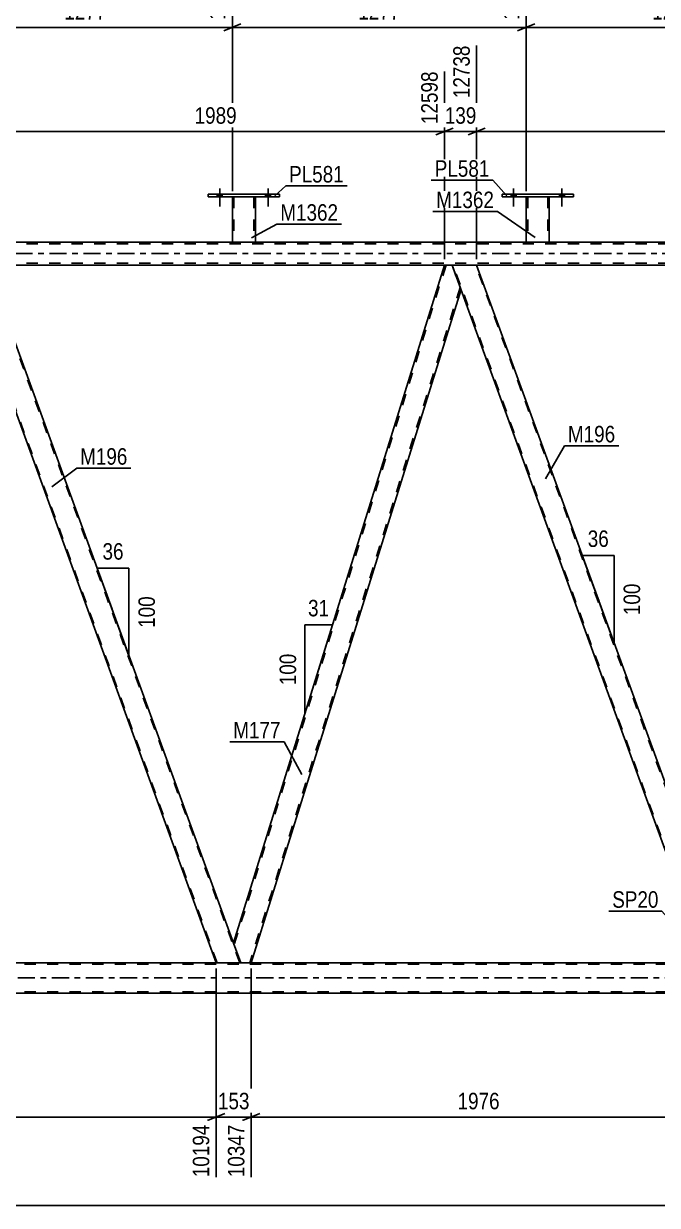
# Model space of a CAD drawing. Header units: millimetres. Extents: x -86 to 755, y -439 to 155.
# Drawn here: x 411.4 to 521.5, y -165.4 to 40 of the extents above; entities that cross this region are included whole.
import ezdxf

# ---------------------------------------------------------------- set-up
doc = ezdxf.new("R2010")
doc.units = ezdxf.units.MM
doc.linetypes.add('DXK_LINE_DOT2', pattern=[3.9198, 1.9599, -1.9599])
doc.linetypes.add('DXK_LINE_DOT3', pattern=[5.9187, 2.979, -0.9799, 0.9799, -0.9799])
doc.styles.add('Arial Narrow', font='ARIALN.TTF', dxfattribs={"height": 0.2})

# ---------------------------------------------------------------- blocks, each defined once
blk = doc.blocks.new('Part-814185138-3582 - 3452')
at = {"color": 2, "linetype": 'Continuous'}
for p, q in [((498.76, 9.84), (498.76, 2)), ((502.76, 9.84), (502.76, 2)), ((498.76, 2), (502.76, 2))]:
    blk.add_line(p, q, dxfattribs=at)
at = {"color": 7, "linetype": 'DXK_LINE_DOT2'}
for p, q in [((498.76, 9.84), (502.76, 9.84)), ((498.76, 9.84), (498.76, 9.84)), ((498.76, 9.84), (498.76, 9.84)), ((499, 9.84), (499, 2)), ((502.52, 9.84), (502.52, 2)), ((502.76, 9.84), (502.76, 9.84)), ((502.76, 9.84), (502.76, 9.84)), ((502.46, 2), (502.5, 2)), ((502.46, 2), (502.5, 2)), ((502.5, 2), (502.52, 2)), ((502.5, 2), (502.52, 2))]:
    blk.add_line(p, q, dxfattribs=at)
blk = doc.blocks.new('Bolt-814185138-3468 - 3452')
at = {"linetype": 'Continuous'}
for points in [[(496.12, 9.84), (497, 9.84), (497, 10.32), (496.12, 10.32)], [(504.52, 9.84), (505.4, 9.84), (505.4, 10.32), (504.52, 10.32)]]:
    blk.add_hatch(color=1, dxfattribs=at).paths.add_polyline_path(points)
at = {"color": 1, "linetype": 'Continuous'}
for p, q in [((496.12, 10.32), (496.12, 9.84)), ((496.56, 11.32), (496.56, 8.2)), ((497, 10.32), (497, 9.84)), ((504.52, 10.32), (504.52, 9.84)), ((504.96, 11.32), (504.96, 8.2)), ((505.4, 10.32), (505.4, 9.84))]:
    blk.add_line(p, q, dxfattribs=at)
blk = doc.blocks.new('Bolt-814185138-3469 - 3452')
at = {"linetype": 'Continuous'}
for points in [[(496.12, 9.84), (497, 9.84), (497, 10.32), (496.12, 10.32)], [(504.52, 9.84), (505.4, 9.84), (505.4, 10.32), (504.52, 10.32)]]:
    blk.add_hatch(color=1, dxfattribs=at).paths.add_polyline_path(points)
at = {"color": 1, "linetype": 'Continuous'}
for p, q in [((496.12, 10.32), (496.12, 9.84)), ((496.56, 11.32), (496.56, 8.2)), ((497, 10.32), (497, 9.84)), ((504.52, 10.32), (504.52, 9.84)), ((504.96, 11.32), (504.96, 8.2)), ((505.4, 10.32), (505.4, 9.84))]:
    blk.add_line(p, q, dxfattribs=at)
blk = doc.blocks.new('Bolt-814185138-3470 - 3452')
at = {"linetype": 'Continuous'}
for points in [[(445.03, 9.84), (445.91, 9.84), (445.91, 10.32), (445.03, 10.32)], [(453.43, 9.84), (454.31, 9.84), (454.31, 10.32), (453.43, 10.32)]]:
    blk.add_hatch(color=1, dxfattribs=at).paths.add_polyline_path(points)
at = {"color": 1, "linetype": 'Continuous'}
for p, q in [((445.03, 10.32), (445.03, 9.84)), ((445.47, 11.32), (445.47, 8.2)), ((445.91, 10.32), (445.91, 9.84)), ((453.43, 10.32), (453.43, 9.84)), ((453.87, 11.32), (453.87, 8.2)), ((454.31, 10.32), (454.31, 9.84))]:
    blk.add_line(p, q, dxfattribs=at)
blk = doc.blocks.new('Part-814185138-3587 - 3452')
at = {"color": 2, "linetype": 'Continuous'}
for p, q in [((443.47, 10.32), (443.47, 9.84)), ((455.87, 10.32), (443.47, 10.32)), ((455.87, 9.84), (455.87, 10.32)), ((443.47, 9.84), (455.87, 9.84))]:
    blk.add_line(p, q, dxfattribs=at)
blk = doc.blocks.new('Bolt-814185138-3471 - 3452')
at = {"linetype": 'Continuous'}
for points in [[(445.03, 9.84), (445.91, 9.84), (445.91, 10.32), (445.03, 10.32)], [(453.43, 9.84), (454.31, 9.84), (454.31, 10.32), (453.43, 10.32)]]:
    blk.add_hatch(color=1, dxfattribs=at).paths.add_polyline_path(points)
at = {"color": 1, "linetype": 'Continuous'}
for p, q in [((445.03, 10.32), (445.03, 9.84)), ((445.47, 11.32), (445.47, 8.2)), ((445.91, 10.32), (445.91, 9.84)), ((453.43, 10.32), (453.43, 9.84)), ((453.87, 11.32), (453.87, 8.2)), ((454.31, 10.32), (454.31, 9.84))]:
    blk.add_line(p, q, dxfattribs=at)
blk = doc.blocks.new('Part-814185138-3577 - 3452')
at = {"color": 2, "linetype": 'Continuous'}
for p, q in [((494.56, 10.32), (494.56, 9.84)), ((506.96, 10.32), (494.56, 10.32)), ((506.96, 9.84), (506.96, 10.32)), ((494.56, 9.84), (506.96, 9.84))]:
    blk.add_line(p, q, dxfattribs=at)
blk = doc.blocks.new('Part-814185138-3592 - 3452')
at = {"color": 2, "linetype": 'Continuous'}
for p, q in [((447.67, 9.84), (447.67, 2)), ((451.67, 9.84), (451.67, 2)), ((447.67, 2), (451.67, 2))]:
    blk.add_line(p, q, dxfattribs=at)
at = {"color": 7, "linetype": 'DXK_LINE_DOT2'}
for p, q in [((447.67, 9.84), (451.67, 9.84)), ((447.67, 9.84), (447.67, 9.84)), ((447.67, 9.84), (447.67, 9.84)), ((447.91, 9.84), (447.91, 2)), ((451.43, 9.84), (451.43, 2)), ((451.67, 9.84), (451.67, 9.84)), ((451.67, 9.84), (451.67, 9.84)), ((451.38, 2), (451.42, 2)), ((451.38, 2), (451.42, 2)), ((451.42, 2), (451.43, 2)), ((451.42, 2), (451.43, 2))]:
    blk.add_line(p, q, dxfattribs=at)
blk = doc.blocks.new('Part-814185138-3668 - 3452')
at = {"color": 2, "linetype": 'Continuous'}
for p, q in [((490.13, -2), (485.87, -2)), ((532.5, -118.4), (490.13, -2)), ((528.24, -118.4), (487.4, -6.2))]:
    blk.add_line(p, q, dxfattribs=at)
at = {"color": 7, "linetype": 'DXK_LINE_DOT2'}
for p, q in [((485.87, -2), (487.4, -6.2)), ((530.17, -123.22), (486.05, -2)), ((534.08, -123.22), (489.96, -2)), ((530, -123.22), (528.24, -118.4)), ((534.25, -123.22), (532.5, -118.4)), ((534.25, -123.22), (530, -123.22))]:
    blk.add_line(p, q, dxfattribs=at)
blk = doc.blocks.new('Part-814185138-3698 - 3452')
at = {"color": 2, "linetype": 'Continuous'}
for p, q in [((484.56, -2), (447.85, -119.75)), ((485.87, -2), (484.56, -2)), ((487.4, -6.2), (485.87, -2)), ((487.42, -6.25), (450.96, -123.22)), ((449.12, -123.22), (447.87, -119.8))]:
    blk.add_line(p, q, dxfattribs=at)
at = {"color": 7, "linetype": 'DXK_LINE_DOT2'}
for p, q in [((484.81, -2), (447.99, -120.12)), ((487.29, -5.88), (450.71, -123.22)), ((487.4, -6.2), (487.42, -6.25)), ((487.42, -6.25), (487.4, -6.2)), ((447.87, -119.8), (447.85, -119.75)), ((450.96, -123.22), (449.12, -123.22))]:
    blk.add_line(p, q, dxfattribs=at)
blk = doc.blocks.new('Part-814185138-3723 - 3452')
at = {"color": 7, "linetype": 'DXK_LINE_DOT2'}
for p, q in [((640.85, -123.46), (37.91, -123.46)), ((640.85, -128.26), (37.12, -128.26))]:
    blk.add_line(p, q, dxfattribs=at)
at = {"color": 2, "linetype": 'Continuous'}
for p, q in [((525.54, -123.22), (370.47, -123.22)), ((525.54, -128.5), (370.47, -128.5))]:
    blk.add_line(p, q, dxfattribs=at)
at = {"color": 7, "linetype": 'DXK_LINE_DOT3'}
blk.add_line((37.51, -125.86), (640.85, -125.86), dxfattribs=at)
blk = doc.blocks.new('Part-814185138-3752 - 3452')
at = {"color": 7, "linetype": 'DXK_LINE_DOT2'}
for p, q in [((629.45, 1.68), (25.23, 1.68)), ((451.67, 2), (447.67, 2)), ((502.76, 2), (498.76, 2)), ((629.45, -1.68), (25.23, -1.68)), ((490.13, -2), (484.56, -2))]:
    blk.add_line(p, q, dxfattribs=at)
at = {"color": 7, "linetype": 'DXK_LINE_DOT3'}
blk.add_line((25.23, 0), (629.45, 0), dxfattribs=at)
at = {"color": 2, "linetype": 'Continuous'}
for p, q in [((447.67, 2), (400.59, 2)), ((498.76, 2), (451.67, 2)), ((549.84, 2), (502.76, 2)), ((484.56, -2), (405, -2)), ((569.69, -2), (490.13, -2))]:
    blk.add_line(p, q, dxfattribs=at)
blk = doc.blocks.new('Part-814185138-3763 - 3452')
at = {"color": 2, "linetype": 'Continuous'}
for p, q in [((405, -2), (400.74, -2)), ((447.87, -119.8), (405, -2)), ((444.86, -123.22), (402.27, -6.2))]:
    blk.add_line(p, q, dxfattribs=at)
at = {"color": 7, "linetype": 'DXK_LINE_DOT2'}
for p, q in [((400.74, -2), (402.27, -6.2)), ((445.03, -123.22), (400.91, -2)), ((448.95, -123.22), (404.83, -2)), ((449.12, -123.22), (447.87, -119.8)), ((444.86, -123.22), (449.12, -123.22))]:
    blk.add_line(p, q, dxfattribs=at)
blk = doc.blocks.new('AngleDimension-814185138-5023 - 3452')
at = {"color": 7, "linetype": 'Continuous'}
for p, q in [((460.25, -64.53), (465.07, -64.53)), ((460.25, -79.99), (465.07, -64.53)), ((460.25, -79.99), (460.25, -64.53)), ((462.62, -72.39), (465.07, -64.53))]:
    blk.add_line(p, q, dxfattribs=at)
at = {"color": 0}
for points in [[(465.08, -63.63), (465.08, -59.43), (460.23, -59.43), (460.23, -63.63)], [(459.35, -68.92), (455.15, -68.92), (455.15, -75.6), (459.35, -75.6)]]:
    blk.add_wipeout(points, dxfattribs=at)
at = {"color": 3, "style": 'Arial Narrow'}
blk.add_text('31', height=2.863, dxfattribs=at).set_placement((460.83, -63.03))
blk.add_text('100', height=2.863, rotation=90.0002, dxfattribs=at).set_placement((458.75, -75))
blk = doc.blocks.new('StraightDimension-814185138-8264 - 3452')
at = {"color": 7, "linetype": 'Continuous'}
for p, q in [((447.67, 10.84), (447.67, 49.75)), ((498.76, 10.84), (498.76, 49.75)), ((449.17, 39.9), (446.17, 38.7)), ((447.67, 39.3), (498.76, 39.3)), ((497.26, 38.7), (500.26, 39.9))]:
    blk.add_line(p, q, dxfattribs=at)
at = {"color": 0, "linetype": 'Continuous'}
blk.add_wipeout([(498.16, 50.35), (493.96, 50.35), (493.96, 40), (498.16, 40)], dxfattribs=at)
at = {"color": 0}
blk.add_wipeout([(477.47, 40.05), (477.47, 44.25), (468.96, 44.25), (468.96, 40.05)], dxfattribs=at)
at = {"color": 3, "linetype": 'Continuous', "style": 'Arial Narrow'}
blk.add_text('12953', height=2.863, rotation=90.0002, dxfattribs=at).set_placement((497.56, 40.6))
at = {"color": 3, "style": 'Arial Narrow'}
blk.add_text('1277', height=2.863, dxfattribs=at).set_placement((469.56, 40.65))
blk = doc.blocks.new('StraightDimension-814185138-4674 - 3452')
at = {"color": 7, "linetype": 'Continuous'}
for p, q in [((450.96, -124.22), (450.96, -160.48)), ((530, -124.22), (530, -160.48)), ((452.46, -149.43), (449.46, -150.63)), ((528.5, -150.63), (531.5, -149.43)), ((450.96, -150.03), (530, -150.03))]:
    blk.add_line(p, q, dxfattribs=at)
at = {"color": 0}
blk.add_wipeout([(494.74, -149.28), (494.74, -145.08), (486.22, -145.08), (486.22, -149.28)], dxfattribs=at)
at = {"color": 0, "linetype": 'Continuous'}
blk.add_wipeout([(529.4, -150.73), (525.2, -150.73), (525.2, -161.08), (529.4, -161.08)], dxfattribs=at)
at = {"color": 3, "style": 'Arial Narrow'}
blk.add_text('1976', height=2.863, dxfattribs=at).set_placement((486.82, -148.68))
at = {"color": 3, "linetype": 'Continuous', "style": 'Arial Narrow'}
blk.add_text('12323', height=2.863, rotation=90.0002, dxfattribs=at).set_placement((528.8, -160.48))
blk = doc.blocks.new('StraightDimension-814185138-8265 - 3452')
at = {"color": 7, "linetype": 'Continuous'}
for p, q in [((396.59, 10.84), (396.59, 49.75)), ((447.67, 10.84), (447.67, 49.75)), ((398.09, 39.9), (395.09, 38.7)), ((396.59, 39.3), (447.67, 39.3)), ((446.17, 38.7), (449.17, 39.9))]:
    blk.add_line(p, q, dxfattribs=at)
at = {"color": 0, "linetype": 'Continuous'}
blk.add_wipeout([(447.07, 50.35), (442.87, 50.35), (442.87, 40), (447.07, 40)], dxfattribs=at)
at = {"color": 0}
blk.add_wipeout([(426.39, 40.05), (426.39, 44.25), (417.88, 44.25), (417.88, 40.05)], dxfattribs=at)
at = {"color": 3, "linetype": 'Continuous', "style": 'Arial Narrow'}
blk.add_text('11676', height=2.863, rotation=90.0002, dxfattribs=at).set_placement((446.47, 40.6))
at = {"color": 3, "style": 'Arial Narrow'}
blk.add_text('1277', height=2.863, dxfattribs=at).set_placement((418.48, 40.65))
blk = doc.blocks.new('StraightDimension-814185138-11162 - 3452')
at = {"color": 7, "linetype": 'Continuous'}
for p, q in [((490.13, -1), (490.13, 36.15)), ((569.69, -1), (569.69, 31.65)), ((491.63, 21.81), (488.63, 20.61)), ((490.13, 21.21), (569.69, 21.21)), ((568.19, 20.61), (571.19, 21.81))]:
    blk.add_line(p, q, dxfattribs=at)
at = {"color": 0, "linetype": 'Continuous'}
blk.add_wipeout([(569.09, 32.25), (564.89, 32.25), (564.89, 21.91), (569.09, 21.91)], dxfattribs=at)
at = {"color": 0}
blk.add_wipeout([(534.17, 21.96), (534.17, 26.16), (525.66, 26.16), (525.66, 21.96)], dxfattribs=at)
at = {"color": 3, "linetype": 'Continuous', "style": 'Arial Narrow'}
blk.add_text('14727', height=2.863, rotation=90.0002, dxfattribs=at).set_placement((568.49, 22.51))
at = {"color": 3, "style": 'Arial Narrow'}
blk.add_text('1989', height=2.863, dxfattribs=at).set_placement((526.26, 22.56))
blk = doc.blocks.new('StraightDimension-814185138-8263 - 3452')
at = {"color": 7, "linetype": 'Continuous'}
for p, q in [((498.76, 10.84), (498.76, 49.75)), ((549.84, 10.84), (549.84, 49.75)), ((500.26, 39.9), (497.26, 38.7)), ((498.76, 39.3), (549.84, 39.3)), ((548.34, 38.7), (551.34, 39.9))]:
    blk.add_line(p, q, dxfattribs=at)
at = {"color": 0, "linetype": 'Continuous'}
blk.add_wipeout([(549.24, 50.35), (545.04, 50.35), (545.04, 40), (549.24, 40)], dxfattribs=at)
at = {"color": 0}
blk.add_wipeout([(528.55, 40.05), (528.55, 44.25), (520.04, 44.25), (520.04, 40.05)], dxfattribs=at)
at = {"color": 3, "linetype": 'Continuous', "style": 'Arial Narrow'}
blk.add_text('14230', height=2.863, rotation=90.0002, dxfattribs=at).set_placement((548.64, 40.6))
at = {"color": 3, "style": 'Arial Narrow'}
blk.add_text('1277', height=2.863, dxfattribs=at).set_placement((520.64, 40.65))
blk = doc.blocks.new('AngleDimension-814185138-5009 - 3452')
at = {"color": 7, "linetype": 'Continuous'}
for p, q in [((426.76, -61.78), (424.17, -54.68)), ((429.71, -54.68), (424.17, -54.68)), ((429.71, -69.9), (424.17, -54.68)), ((429.71, -69.9), (429.71, -54.68))]:
    blk.add_line(p, q, dxfattribs=at)
at = {"color": 0}
for points in [[(429.37, -53.78), (429.37, -49.58), (424.51, -49.58), (424.51, -53.78)], [(434.81, -58.95), (430.61, -58.95), (430.61, -65.63), (434.81, -65.63)]]:
    blk.add_wipeout(points, dxfattribs=at)
at = {"color": 3, "style": 'Arial Narrow'}
blk.add_text('36', height=2.863, dxfattribs=at).set_placement((425.11, -53.18))
blk.add_text('100', height=2.863, rotation=90.0002, dxfattribs=at).set_placement((434.21, -65.03))
blk = doc.blocks.new('StraightDimension-814185138-4540 - 3452')
at = {"color": 7, "linetype": 'Continuous'}
blk.add_line((-0.64, -165.37), (651.71, -165.37), dxfattribs=at)
blk = doc.blocks.new('StraightDimension-814185138-11164 - 3452')
at = {"color": 7, "linetype": 'Continuous'}
for p, q in [((405, -1), (405, 36.15)), ((484.56, -1), (484.56, 31.65)), ((406.5, 21.81), (403.5, 20.61)), ((405, 21.21), (484.56, 21.21)), ((483.06, 20.61), (486.06, 21.81))]:
    blk.add_line(p, q, dxfattribs=at)
at = {"color": 0, "linetype": 'Continuous'}
blk.add_wipeout([(483.96, 32.25), (479.76, 32.25), (479.76, 21.91), (483.96, 21.91)], dxfattribs=at)
at = {"color": 0}
blk.add_wipeout([(449.03, 21.96), (449.03, 26.16), (440.52, 26.16), (440.52, 21.96)], dxfattribs=at)
at = {"color": 3, "linetype": 'Continuous', "style": 'Arial Narrow'}
blk.add_text('12598', height=2.863, rotation=90.0002, dxfattribs=at).set_placement((483.36, 22.51))
at = {"color": 3, "style": 'Arial Narrow'}
blk.add_text('1989', height=2.863, dxfattribs=at).set_placement((441.12, 22.56))
blk = doc.blocks.new('StraightDimension-814185138-11163 - 3452')
at = {"color": 7, "linetype": 'Continuous'}
for p, q in [((490.13, -1), (490.13, 36.15)), ((484.56, -1), (484.56, 31.65)), ((483.06, 20.61), (486.06, 21.81)), ((484.56, 21.21), (490.13, 21.21)), ((491.63, 21.81), (488.63, 20.61))]:
    blk.add_line(p, q, dxfattribs=at)
at = {"color": 0}
blk.add_wipeout([(490.69, 21.96), (490.69, 26.16), (484, 26.16), (484, 21.96)], dxfattribs=at)
at = {"color": 0, "linetype": 'Continuous'}
blk.add_wipeout([(489.53, 36.75), (485.33, 36.75), (485.33, 26.41), (489.53, 26.41)], dxfattribs=at)
at = {"color": 3, "linetype": 'Continuous', "style": 'Arial Narrow'}
blk.add_text('12738', height=2.863, rotation=90.0002, dxfattribs=at).set_placement((488.93, 27.01))
at = {"color": 3, "style": 'Arial Narrow'}
blk.add_text('139', height=2.863, dxfattribs=at).set_placement((484.6, 22.56))
blk = doc.blocks.new('StraightDimension-814185138-4698 - 3452')
at = {"color": 7, "linetype": 'Continuous'}
for p, q in [((444.86, -124.22), (444.86, -160.48)), ((450.96, -124.22), (450.96, -160.48)), ((443.36, -150.63), (446.36, -149.43)), ((452.46, -149.43), (449.46, -150.63)), ((444.86, -150.03), (450.96, -150.03))]:
    blk.add_line(p, q, dxfattribs=at)
at = {"color": 0}
blk.add_wipeout([(451.25, -149.28), (451.25, -145.08), (444.57, -145.08), (444.57, -149.28)], dxfattribs=at)
at = {"color": 0, "linetype": 'Continuous'}
blk.add_wipeout([(450.36, -150.73), (446.16, -150.73), (446.16, -161.08), (450.36, -161.08)], dxfattribs=at)
at = {"color": 3, "style": 'Arial Narrow'}
blk.add_text('153', height=2.863, dxfattribs=at).set_placement((445.17, -148.68))
at = {"color": 3, "linetype": 'Continuous', "style": 'Arial Narrow'}
blk.add_text('10347', height=2.863, rotation=90.0002, dxfattribs=at).set_placement((449.76, -160.48))
blk = doc.blocks.new('StraightDimension-814185138-4722 - 3452')
at = {"color": 7, "linetype": 'Continuous'}
for p, q in [((365.83, -124.22), (365.83, -158.65)), ((444.86, -124.22), (444.86, -160.48)), ((367.33, -149.43), (364.33, -150.63)), ((443.36, -150.63), (446.36, -149.43)), ((365.83, -150.03), (444.86, -150.03))]:
    blk.add_line(p, q, dxfattribs=at)
at = {"color": 0}
blk.add_wipeout([(409.6, -149.28), (409.6, -145.08), (401.09, -145.08), (401.09, -149.28)], dxfattribs=at)
at = {"color": 0, "linetype": 'Continuous'}
blk.add_wipeout([(444.26, -150.73), (440.06, -150.73), (440.06, -161.08), (444.26, -161.08)], dxfattribs=at)
at = {"color": 3, "style": 'Arial Narrow'}
blk.add_text('1976', height=2.863, dxfattribs=at).set_placement((401.69, -148.68))
at = {"color": 3, "linetype": 'Continuous', "style": 'Arial Narrow'}
blk.add_text('10194', height=2.863, rotation=90.0002, dxfattribs=at).set_placement((443.66, -160.48))
blk = doc.blocks.new('AngleDimension-814185138-5037 - 3452')
at = {"color": 7, "linetype": 'Continuous'}
for p, q in [((511.4, -60.43), (508.5, -52.47)), ((514.04, -52.47), (508.5, -52.47)), ((514.04, -67.69), (508.5, -52.47)), ((514.04, -67.69), (514.04, -52.47))]:
    blk.add_line(p, q, dxfattribs=at)
at = {"color": 0}
for points in [[(513.7, -51.57), (513.7, -47.37), (508.84, -47.37), (508.84, -51.57)], [(519.14, -56.74), (514.94, -56.74), (514.94, -63.42), (519.14, -63.42)]]:
    blk.add_wipeout(points, dxfattribs=at)
at = {"color": 3, "style": 'Arial Narrow'}
blk.add_text('36', height=2.863, dxfattribs=at).set_placement((509.44, -50.97))
blk.add_text('100', height=2.863, rotation=90.0002, dxfattribs=at).set_placement((518.54, -62.82))
blk = doc.blocks.new('Mark-814185138-3583 - 3452')
at = {"color": 0}
blk.add_wipeout([(467.05, 12.35), (467.05, 15.35), (457.54, 15.35), (457.54, 12.35)], dxfattribs=at)
blk.add_wipeout([(467.05, 12.35), (467.05, 15.35), (457.54, 15.35), (457.54, 12.35)], dxfattribs=at)
at = {"color": 30, "linetype": 'Continuous'}
for p, q in [((455.08, 10.04), (456.94, 11.75)), ((456.94, 11.75), (467.65, 11.75))]:
    blk.add_line(p, q, dxfattribs=at)
at = {"color": 3, "style": 'Arial Narrow'}
blk.add_text('PL581', height=2.863, dxfattribs=at).set_placement((457.54, 12.35))
blk = doc.blocks.new('Mark-814185138-3588 - 3452')
at = {"color": 0}
blk.add_wipeout([(466.06, 5.71), (466.06, 8.71), (456.01, 8.71), (456.01, 5.71)], dxfattribs=at)
blk.add_wipeout([(466.06, 5.71), (466.06, 8.71), (456.01, 8.71), (456.01, 5.71)], dxfattribs=at)
at = {"color": 30, "linetype": 'Continuous'}
for p, q in [((451, 2.76), (455.41, 5.11)), ((455.41, 5.11), (466.66, 5.11))]:
    blk.add_line(p, q, dxfattribs=at)
at = {"color": 3, "style": 'Arial Narrow'}
blk.add_text('M1362', height=2.863, dxfattribs=at).set_placement((456.01, 5.71))
blk = doc.blocks.new('Mark-814185138-3573 - 3452')
at = {"color": 0}
blk.add_wipeout([(492.36, 13.35), (492.36, 16.35), (482.85, 16.35), (482.85, 13.35)], dxfattribs=at)
blk.add_wipeout([(492.36, 13.35), (492.36, 16.35), (482.85, 16.35), (482.85, 13.35)], dxfattribs=at)
at = {"color": 30, "linetype": 'Continuous'}
for p in [(482.25, 12.75), (495.4, 10.06)]:
    blk.add_line(p, (492.96, 12.75), dxfattribs=at)
at = {"color": 3, "style": 'Arial Narrow'}
blk.add_text('PL581', height=2.863, dxfattribs=at).set_placement((482.85, 13.35))
blk = doc.blocks.new('Mark-814185138-3578 - 3452')
at = {"color": 0}
blk.add_wipeout([(493.16, 7.9), (493.16, 10.9), (483.1, 10.9), (483.1, 7.9)], dxfattribs=at)
blk.add_wipeout([(493.16, 7.9), (493.16, 10.9), (483.1, 10.9), (483.1, 7.9)], dxfattribs=at)
at = {"color": 30, "linetype": 'Continuous'}
for p in [(482.5, 7.3), (500.29, 2.8)]:
    blk.add_line(p, (493.76, 7.3), dxfattribs=at)
at = {"color": 3, "style": 'Arial Narrow'}
blk.add_text('M1362', height=2.863, dxfattribs=at).set_placement((483.1, 7.9))
blk = doc.blocks.new('Mark-814185138-3642 - 3452')
at = {"color": 0}
blk.add_wipeout([(521.74, -113.66), (521.74, -110.66), (513.7, -110.66), (513.7, -113.66)], dxfattribs=at)
blk.add_wipeout([(521.74, -113.66), (521.74, -110.66), (513.7, -110.66), (513.7, -113.66)], dxfattribs=at)
at = {"color": 30, "linetype": 'Continuous'}
for p in [(513.1, -114.26), (526.69, -119.2)]:
    blk.add_line(p, (522.34, -114.26), dxfattribs=at)
at = {"color": 3, "style": 'Arial Narrow'}
blk.add_text('SP20', height=2.863, dxfattribs=at).set_placement((513.7, -113.66))
blk = doc.blocks.new('Mark-814185138-3664 - 3452')
at = {"color": 0}
blk.add_wipeout([(514.23, -32.8), (514.23, -29.8), (506, -29.8), (506, -32.8)], dxfattribs=at)
blk.add_wipeout([(514.23, -32.8), (514.23, -29.8), (506, -29.8), (506, -32.8)], dxfattribs=at)
at = {"color": 30, "linetype": 'Continuous'}
for p, q in [((502.11, -39.15), (505.4, -33.4)), ((505.4, -33.4), (514.83, -33.4))]:
    blk.add_line(p, q, dxfattribs=at)
at = {"color": 3, "style": 'Arial Narrow'}
blk.add_text('M196', height=2.863, dxfattribs=at).set_placement((506, -32.8))
blk = doc.blocks.new('Mark-814185138-3694 - 3452')
at = {"color": 0}
blk.add_wipeout([(456.05, -84.23), (456.05, -81.23), (447.83, -81.23), (447.83, -84.23)], dxfattribs=at)
blk.add_wipeout([(456.05, -84.23), (456.05, -81.23), (447.83, -81.23), (447.83, -84.23)], dxfattribs=at)
at = {"color": 30, "linetype": 'Continuous'}
for p in [(447.23, -84.83), (459.72, -90.5)]:
    blk.add_line(p, (456.65, -84.83), dxfattribs=at)
at = {"color": 3, "style": 'Arial Narrow'}
blk.add_text('M177', height=2.863, dxfattribs=at).set_placement((447.83, -84.23))
blk = doc.blocks.new('Mark-814185138-3759 - 3452')
at = {"color": 0}
blk.add_wipeout([(429.44, -36.68), (429.44, -33.68), (421.22, -33.68), (421.22, -36.68)], dxfattribs=at)
blk.add_wipeout([(429.44, -36.68), (429.44, -33.68), (421.22, -33.68), (421.22, -36.68)], dxfattribs=at)
at = {"color": 30, "linetype": 'Continuous'}
for p, q in [((416.29, -40.55), (420.62, -37.28)), ((420.62, -37.28), (430.04, -37.28))]:
    blk.add_line(p, q, dxfattribs=at)
at = {"color": 3, "style": 'Arial Narrow'}
blk.add_text('M196', height=2.863, dxfattribs=at).set_placement((421.22, -36.68))

msp = doc.modelspace()

# ---------------------------------------------------------------- block references
for name in ['Part-814185138-3587 - 3452', 'Bolt-814185138-3470 - 3452', 'Bolt-814185138-3471 - 3452', 'Part-814185138-3577 - 3452', 'Bolt-814185138-3468 - 3452', 'Bolt-814185138-3469 - 3452', 'Part-814185138-3592 - 3452', 'Part-814185138-3582 - 3452', 'Part-814185138-3752 - 3452', 'Part-814185138-3763 - 3452', 'Part-814185138-3698 - 3452', 'Part-814185138-3668 - 3452', 'Part-814185138-3723 - 3452']:
    msp.add_blockref(name, (0, 0))

# ---------------------------------------------------------------- next in the draw order: block references
for name in ['StraightDimension-814185138-8264 - 3452', 'AngleDimension-814185138-5009 - 3452', 'AngleDimension-814185138-5023 - 3452', 'StraightDimension-814185138-4674 - 3452']:
    msp.add_blockref(name, (0, 0))

# ---------------------------------------------------------------- next in the draw order: block references
for name in ['StraightDimension-814185138-8265 - 3452', 'StraightDimension-814185138-11162 - 3452', 'StraightDimension-814185138-4540 - 3452']:
    msp.add_blockref(name, (0, 0))

# ---------------------------------------------------------------- next in the draw order: block references
for name in ['StraightDimension-814185138-8263 - 3452', 'StraightDimension-814185138-11164 - 3452', 'Mark-814185138-3664 - 3452', 'Mark-814185138-3759 - 3452', 'AngleDimension-814185138-5037 - 3452', 'Mark-814185138-3694 - 3452', 'Mark-814185138-3642 - 3452', 'StraightDimension-814185138-4698 - 3452']:
    msp.add_blockref(name, (0, 0))

# ---------------------------------------------------------------- next in the draw order: block references
for name in ['StraightDimension-814185138-11163 - 3452', 'Mark-814185138-3583 - 3452', 'Mark-814185138-3588 - 3452', 'StraightDimension-814185138-4722 - 3452']:
    msp.add_blockref(name, (0, 0))

# ---------------------------------------------------------------- next in the draw order: block references
msp.add_blockref('Mark-814185138-3573 - 3452', (0, 0))

# ---------------------------------------------------------------- next in the draw order: block references
msp.add_blockref('Mark-814185138-3578 - 3452', (0, 0))

doc.saveas('drawing.dxf')
